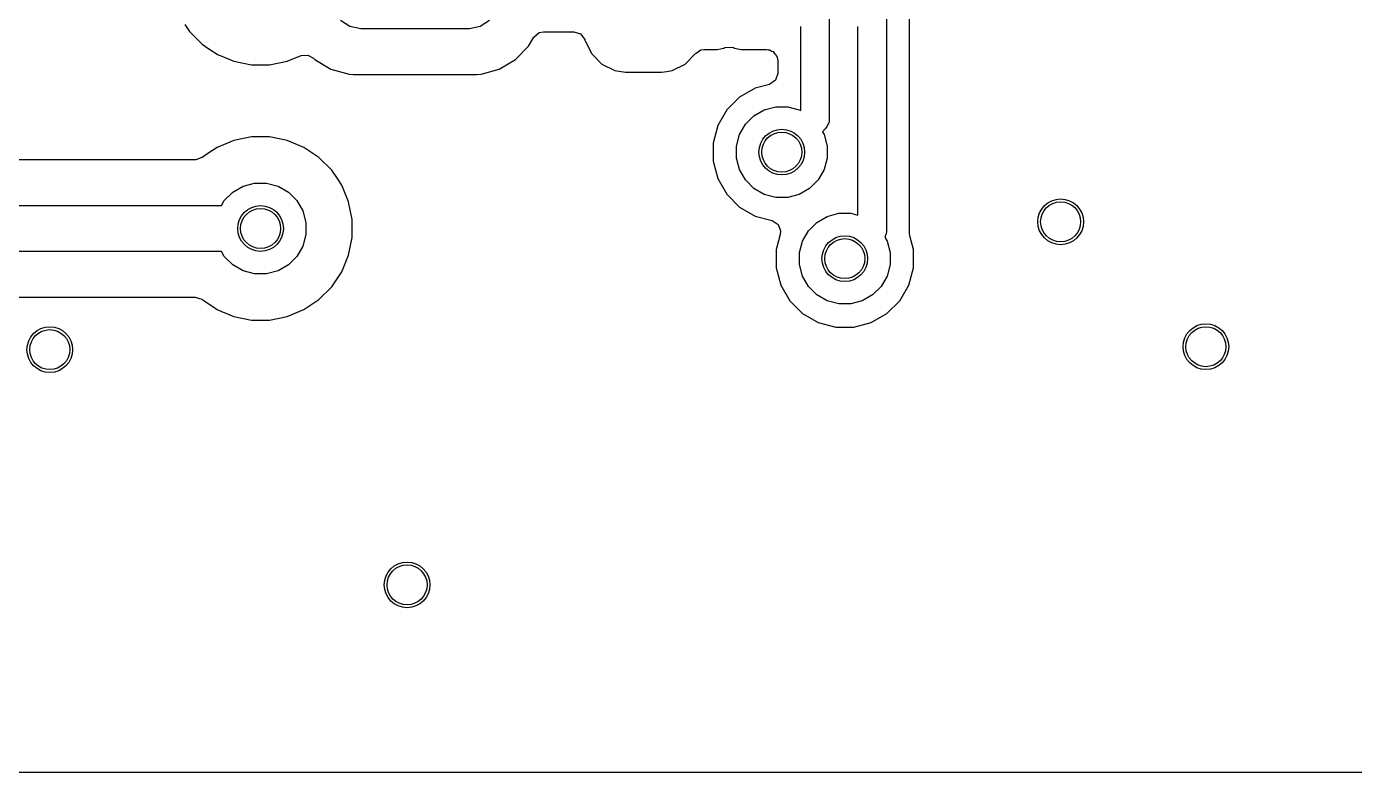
# Model space of a CAD drawing. Extents: x 3.9 to 7.48, y -4.89 to -2.91.
# Drawn here: x 5.2327 to 5.6898, y -4.8871 to -4.6303 of the extents above; entities that cross this region are included whole.
import ezdxf

# ---------------------------------------------------------------- set-up
doc = ezdxf.new("R2010")
doc.units = 0
doc.header["$MEASUREMENT"] = 0
doc.layers.add('BLACK', color=7, linetype='CONTINUOUS')

msp = doc.modelspace()

# ---------------------------------------------------------------- linework, layer by layer
at = {"layer": 'BLACK', "linetype": 'CONTINUOUS'}
for p, q in [((5.53661, -4.69908), (5.53661, -4.60693)), ((5.50903, -4.60862), (5.50903, -4.66208)), ((5.52871, -4.60862), (5.52871, -4.70077)), ((5.28712, -4.62955), (5.28876, -4.63202)), ((5.34396, -4.63031), (5.34076, -4.62818)), ((5.34772, -4.63106), (5.34396, -4.63031)), ((5.38889, -4.63031), (5.38512, -4.63106)), ((5.39208, -4.62818), (5.38889, -4.63031)), ((5.49919, -4.65925), (5.49919, -4.63027)), ((5.51887, -4.69525), (5.51887, -4.63027)), ((5.28876, -4.63202), (5.29315, -4.63641)), ((5.38512, -4.63106), (5.34772, -4.63106)), ((5.40552, -4.63704), (5.40733, -4.63398)), ((5.40733, -4.63398), (5.40914, -4.63238)), ((5.40914, -4.63238), (5.41069, -4.63206)), ((5.41069, -4.63206), (5.42112, -4.63206)), ((5.42112, -4.63206), (5.42341, -4.63281)), ((5.42341, -4.63281), (5.42483, -4.63476)), ((5.42483, -4.63476), (5.4249, -4.63507)), ((5.4249, -4.63507), (5.42495, -4.63521)), ((5.42495, -4.63521), (5.42714, -4.6395)), ((5.29315, -4.63641), (5.29544, -4.63794)), ((5.29544, -4.63794), (5.29831, -4.63985)), ((5.29831, -4.63985), (5.29831, -4.63986)), ((5.29831, -4.63986), (5.29933, -4.64027)), ((5.40095, -4.64161), (5.40552, -4.63704)), ((5.42714, -4.6395), (5.42722, -4.63966)), ((5.42722, -4.63966), (5.43075, -4.64319)), ((5.45936, -4.64319), (5.46289, -4.63966)), ((5.46289, -4.63966), (5.46311, -4.63944)), ((5.46289, -4.63966), (5.46289, -4.63966)), ((5.46311, -4.63944), (5.46317, -4.63951)), ((5.46317, -4.63951), (5.46475, -4.63836)), ((5.46475, -4.63836), (5.46596, -4.63817)), ((5.46596, -4.63817), (5.47044, -4.63817)), ((5.47044, -4.63817), (5.47274, -4.63771)), ((5.47044, -4.63817), (5.47044, -4.63817)), ((5.47274, -4.63771), (5.47309, -4.63756)), ((5.47274, -4.63771), (5.47274, -4.63771)), ((5.47309, -4.63756), (5.47549, -4.63737)), ((5.47549, -4.63737), (5.47607, -4.63756)), ((5.47607, -4.63756), (5.47642, -4.63771)), ((5.47642, -4.63771), (5.47642, -4.63771)), ((5.47642, -4.63771), (5.47872, -4.63817)), ((5.47872, -4.63817), (5.47872, -4.63817)), ((5.47872, -4.63817), (5.4874, -4.63817)), ((5.4874, -4.63817), (5.48798, -4.63836)), ((5.48798, -4.63836), (5.4886, -4.63836)), ((5.4886, -4.63836), (5.4891, -4.63872)), ((5.4891, -4.63872), (5.48969, -4.63891)), ((5.48969, -4.63891), (5.49005, -4.63941)), ((5.49005, -4.63941), (5.49055, -4.63977)), ((5.49055, -4.63977), (5.49074, -4.64036)), ((5.29933, -4.64027), (5.30405, -4.64223)), ((5.30405, -4.64223), (5.31014, -4.64344)), ((5.31014, -4.64344), (5.31014, -4.64344)), ((5.31014, -4.64344), (5.31635, -4.64344)), ((5.31635, -4.64344), (5.32243, -4.64223)), ((5.31635, -4.64344), (5.31635, -4.64344)), ((5.32243, -4.64223), (5.32716, -4.64027)), ((5.32716, -4.64027), (5.32956, -4.64009)), ((5.32956, -4.64009), (5.33141, -4.64112)), ((5.33141, -4.64112), (5.3319, -4.64161)), ((5.3319, -4.64161), (5.33747, -4.64491)), ((5.39538, -4.64491), (5.40095, -4.64161)), ((5.43075, -4.64319), (5.4352, -4.64546)), ((5.45491, -4.64546), (5.45936, -4.64319)), ((5.49074, -4.64036), (5.4911, -4.64086)), ((5.4911, -4.64086), (5.49129, -4.64206)), ((5.49129, -4.64206), (5.49129, -4.64642)), ((5.33747, -4.64491), (5.34368, -4.64671)), ((5.34368, -4.64671), (5.34514, -4.64683)), ((5.34514, -4.64683), (5.34514, -4.64683)), ((5.34514, -4.64683), (5.38771, -4.64683)), ((5.38771, -4.64683), (5.38916, -4.64671)), ((5.38771, -4.64683), (5.38771, -4.64683)), ((5.38916, -4.64671), (5.39538, -4.64491)), ((5.4352, -4.64546), (5.43889, -4.64604)), ((5.43889, -4.64604), (5.45121, -4.64604)), ((5.45121, -4.64604), (5.45121, -4.64604)), ((5.45121, -4.64604), (5.45121, -4.64604)), ((5.45121, -4.64604), (5.45306, -4.64575)), ((5.45306, -4.64575), (5.45491, -4.64546)), ((5.45491, -4.64546), (5.45491, -4.64546)), ((5.45491, -4.64546), (5.45491, -4.64546)), ((5.49055, -4.64871), (5.4886, -4.65013)), ((5.49129, -4.64642), (5.49055, -4.64871)), ((5.48355, -4.65149), (5.47816, -4.6546)), ((5.4884, -4.65019), (5.48355, -4.65149)), ((5.4886, -4.65013), (5.4884, -4.65019)), ((5.47816, -4.6546), (5.47376, -4.659)), ((5.48665, -4.65897), (5.49062, -4.6579)), ((5.49062, -4.6579), (5.49473, -4.6579)), ((5.49473, -4.6579), (5.4987, -4.65897)), ((5.47376, -4.659), (5.47064, -4.66439)), ((5.48018, -4.66393), (5.48309, -4.66102)), ((5.48309, -4.66102), (5.48665, -4.65897)), ((5.4987, -4.65897), (5.49919, -4.65925)), ((5.50903, -4.66208), (5.50893, -4.66304)), ((5.47064, -4.66439), (5.46903, -4.6704)), ((5.47813, -4.66749), (5.48018, -4.66393)), ((5.50759, -4.66556), (5.50665, -4.6665)), ((5.50665, -4.6665), (5.50722, -4.66749)), ((5.5082, -4.66482), (5.50759, -4.66556)), ((5.50893, -4.66304), (5.5082, -4.66482)), ((5.29831, -4.67189), (5.29512, -4.67403)), ((5.30405, -4.66952), (5.29831, -4.67189)), ((5.29831, -4.67189), (5.29831, -4.67189)), ((5.31014, -4.6683), (5.30405, -4.66952)), ((5.30405, -4.66952), (5.30405, -4.66952)), ((5.31635, -4.6683), (5.31014, -4.6683)), ((5.31014, -4.6683), (5.31014, -4.6683)), ((5.32243, -4.66952), (5.31635, -4.6683)), ((5.31635, -4.6683), (5.31635, -4.6683)), ((5.32817, -4.67189), (5.32243, -4.66952)), ((5.33128, -4.67397), (5.32817, -4.67189)), ((5.32817, -4.67189), (5.32817, -4.67189)), ((5.46903, -4.6704), (5.46903, -4.67663)), ((5.47706, -4.67146), (5.47813, -4.66749)), ((5.47706, -4.67557), (5.47706, -4.67146)), ((5.50722, -4.66749), (5.50829, -4.67146)), ((5.50829, -4.67146), (5.50829, -4.67557)), ((5.29074, -4.67618), (4.52239, -4.67618)), ((5.29096, -4.67617), (5.29074, -4.67618)), ((5.29296, -4.67539), (5.29096, -4.67617)), ((5.29299, -4.67545), (5.29296, -4.67539)), ((5.29315, -4.67534), (5.29299, -4.67545)), ((5.29512, -4.67403), (5.29315, -4.67534)), ((5.29315, -4.67534), (5.29315, -4.67534)), ((5.33333, -4.67534), (5.33128, -4.67397)), ((5.33772, -4.67973), (5.33333, -4.67534)), ((5.47813, -4.67954), (5.47706, -4.67557)), ((5.50829, -4.67557), (5.50722, -4.67954)), ((5.33967, -4.68264), (5.33772, -4.67973)), ((5.46903, -4.67663), (5.47064, -4.68264)), ((5.48018, -4.6831), (5.47813, -4.67954)), ((5.50722, -4.67954), (5.50517, -4.6831)), ((5.30365, -4.68733), (5.30722, -4.68527)), ((5.30722, -4.68527), (5.31119, -4.68421)), ((5.31119, -4.68421), (5.3153, -4.68421)), ((5.3153, -4.68421), (5.31927, -4.68527)), ((5.31927, -4.68527), (5.32283, -4.68733)), ((5.34117, -4.68489), (5.33967, -4.68264)), ((5.34188, -4.68661), (5.34117, -4.68489)), ((5.34117, -4.68489), (5.34117, -4.68489)), ((5.47064, -4.68264), (5.47376, -4.68803)), ((5.48309, -4.68601), (5.48018, -4.6831)), ((5.50517, -4.6831), (5.50226, -4.68601)), ((5.30075, -4.69023), (5.30365, -4.68733)), ((5.32283, -4.68733), (5.32574, -4.69023)), ((5.34355, -4.69063), (5.34188, -4.68661)), ((5.47376, -4.68803), (5.47816, -4.69243)), ((5.48665, -4.68807), (5.48309, -4.68601)), ((5.49062, -4.68913), (5.48665, -4.68807)), ((5.49473, -4.68913), (5.49062, -4.68913)), ((5.4987, -4.68807), (5.49473, -4.68913)), ((5.50226, -4.68601), (5.4987, -4.68807)), ((4.51424, -4.69195), (5.29976, -4.69195)), ((5.29976, -4.69195), (5.30075, -4.69023)), ((5.32574, -4.69023), (5.32779, -4.69379)), ((5.32779, -4.69379), (5.32885, -4.69776)), ((5.34476, -4.69672), (5.34355, -4.69063)), ((5.47816, -4.69243), (5.48355, -4.69555)), ((5.50833, -4.69565), (5.5123, -4.69459)), ((5.5123, -4.69459), (5.51641, -4.69459)), ((5.51641, -4.69459), (5.51887, -4.69525)), ((5.32885, -4.69776), (5.32885, -4.70188)), ((5.34476, -4.70292), (5.34476, -4.69672)), ((5.48355, -4.69555), (5.48936, -4.6971)), ((5.48936, -4.6971), (5.49138, -4.69842)), ((5.49138, -4.69842), (5.49224, -4.70066)), ((5.50186, -4.70061), (5.50477, -4.69771)), ((5.50477, -4.69771), (5.50833, -4.69565)), ((5.53661, -4.70066), (5.53661, -4.69908)), ((5.53661, -4.69908), (5.53661, -4.69908)), ((5.32885, -4.70188), (5.32779, -4.70585)), ((5.34355, -4.70901), (5.34476, -4.70292)), ((5.49211, -4.70188), (5.49095, -4.7062)), ((5.49224, -4.70066), (5.49211, -4.70188)), ((5.49981, -4.70417), (5.50186, -4.70061)), ((5.52854, -4.70192), (5.52815, -4.70286)), ((5.52815, -4.70286), (5.52891, -4.70417)), ((5.52862, -4.70173), (5.52854, -4.70192)), ((5.52871, -4.70077), (5.52862, -4.70173)), ((5.52862, -4.70173), (5.52862, -4.70173)), ((5.53661, -4.70138), (5.53661, -4.70066)), ((5.53674, -4.70239), (5.53661, -4.70138)), ((5.538, -4.70709), (5.53674, -4.70239)), ((5.29976, -4.70769), (4.51098, -4.70769)), ((5.30075, -4.70941), (5.29976, -4.70769)), ((5.32779, -4.70585), (5.32574, -4.70941)), ((5.49095, -4.7062), (5.49072, -4.70709)), ((5.49072, -4.70709), (5.49072, -4.71331)), ((5.49874, -4.70814), (5.49981, -4.70417)), ((5.49874, -4.71226), (5.49874, -4.70814)), ((5.52891, -4.70417), (5.52997, -4.70814)), ((5.52997, -4.70814), (5.52997, -4.71226)), ((5.538, -4.7103), (5.538, -4.70709)), ((5.30365, -4.71231), (5.30075, -4.70941)), ((5.30722, -4.71437), (5.30365, -4.71231)), ((5.32283, -4.71231), (5.31927, -4.71437)), ((5.32574, -4.70941), (5.32283, -4.71231)), ((5.34117, -4.71475), (5.34355, -4.70901)), ((5.49981, -4.71623), (5.49874, -4.71226)), ((5.52997, -4.71226), (5.52891, -4.71623)), ((5.538, -4.71331), (5.538, -4.7103)), ((5.31119, -4.71543), (5.30722, -4.71437)), ((5.3153, -4.71543), (5.31119, -4.71543)), ((5.31927, -4.71437), (5.3153, -4.71543)), ((5.33772, -4.71991), (5.34117, -4.71475)), ((5.49072, -4.71331), (5.49233, -4.71933)), ((5.50186, -4.71979), (5.49981, -4.71623)), ((5.52891, -4.71623), (5.52685, -4.71979)), ((5.53639, -4.71933), (5.538, -4.71331)), ((5.33333, -4.7243), (5.33772, -4.71991)), ((5.49233, -4.71933), (5.49544, -4.72472)), ((5.50477, -4.72269), (5.50186, -4.71979)), ((5.52685, -4.71979), (5.52394, -4.72269)), ((5.53328, -4.72472), (5.53639, -4.71933)), ((4.51433, -4.72346), (5.29074, -4.72346)), ((5.29074, -4.72346), (5.29299, -4.72419)), ((5.29299, -4.72419), (5.29299, -4.72419)), ((5.29299, -4.72419), (5.293, -4.7242)), ((5.293, -4.7242), (5.29303, -4.72421)), ((5.29303, -4.72421), (5.29313, -4.72428)), ((5.29313, -4.72428), (5.29315, -4.7243)), ((5.29315, -4.7243), (5.29315, -4.7243)), ((5.29315, -4.7243), (5.29333, -4.72442)), ((5.29333, -4.72442), (5.29831, -4.72775)), ((5.32817, -4.72775), (5.33333, -4.7243)), ((5.49544, -4.72472), (5.49984, -4.72912)), ((5.50833, -4.72475), (5.50477, -4.72269)), ((5.5123, -4.72581), (5.50833, -4.72475)), ((5.51641, -4.72581), (5.5123, -4.72581)), ((5.52038, -4.72475), (5.51641, -4.72581)), ((5.52394, -4.72269), (5.52038, -4.72475)), ((5.52887, -4.72912), (5.53328, -4.72472)), ((5.29831, -4.72775), (5.29831, -4.72775)), ((5.29831, -4.72775), (5.29957, -4.72827)), ((5.29957, -4.72827), (5.30405, -4.73012)), ((5.30405, -4.73012), (5.31014, -4.73134)), ((5.31014, -4.73134), (5.31014, -4.73134)), ((5.31014, -4.73134), (5.31635, -4.73134)), ((5.31635, -4.73134), (5.32243, -4.73012)), ((5.31635, -4.73134), (5.31635, -4.73134)), ((5.32243, -4.73012), (5.32817, -4.72775)), ((5.49984, -4.72912), (5.50523, -4.73223)), ((5.52348, -4.73223), (5.52887, -4.72912)), ((5.50523, -4.73223), (5.51125, -4.73384)), ((5.51125, -4.73384), (5.51125, -4.73384)), ((5.51125, -4.73384), (5.51747, -4.73384)), ((5.51747, -4.73384), (5.52348, -4.73223)), ((5.51747, -4.73384), (5.51747, -4.73384)), ((7.47436, -4.8871), (3.90299, -4.8871))]:
    msp.add_line(p, q, dxfattribs=at)
at = {"layer": 'BLACK'}
for centre in [(5.49267, -4.67352), (5.58867, -4.69752), (5.31324, -4.69982), (5.51436, -4.7102), (5.24067, -4.74152), (5.63867, -4.74052), (5.36367, -4.82252)]:
    msp.add_circle(centre, 0.00787, dxfattribs=at)
at = {"layer": 'WHITE'}
for centre in [(5.49267, -4.67352), (5.31324, -4.69982), (5.58867, -4.69752), (5.51436, -4.7102), (5.24067, -4.74152), (5.63867, -4.74052), (5.36367, -4.82252)]:
    msp.add_circle(centre, 0.00689, dxfattribs=at)

doc.saveas('drawing.dxf')
